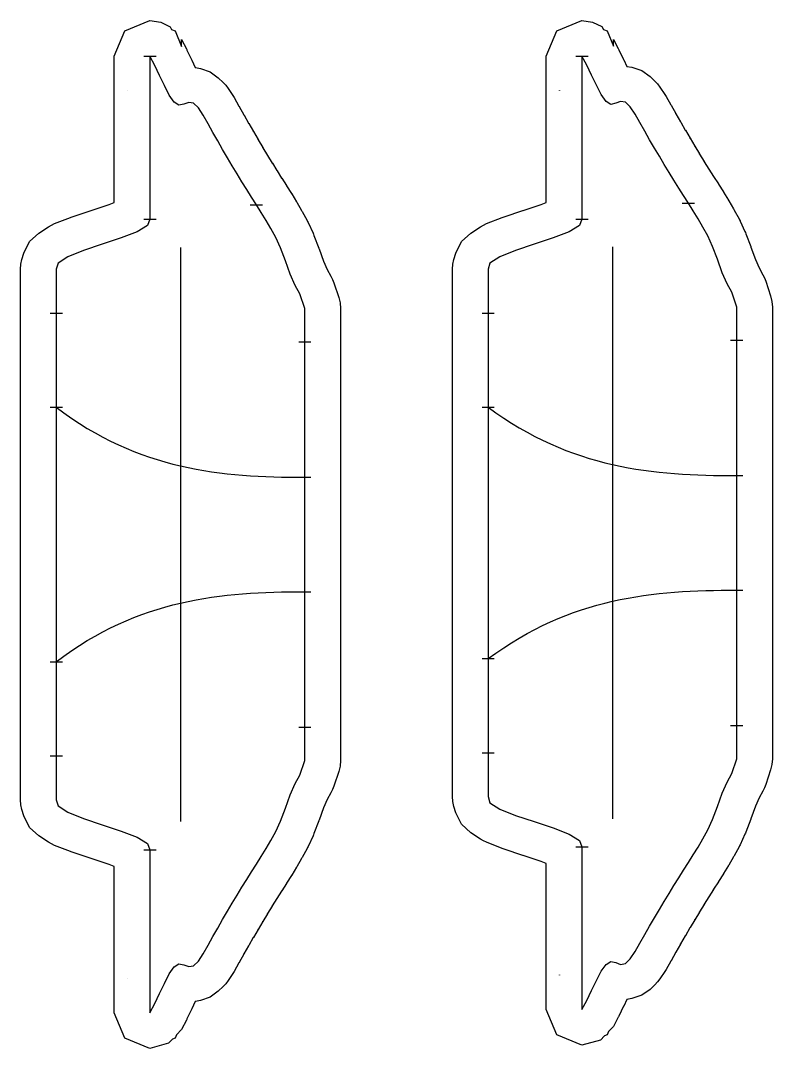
# Model space of a CAD drawing. Header units: millimetres. Extents: x -4 to 1831, y -123 to 4.
# Drawn here: x 120.8 to 194.6, y -97.5 to 3.5 of the extents above; entities that cross this region are included whole.
import ezdxf

# ---------------------------------------------------------------- set-up
doc = ezdxf.new("R2010")
doc.units = ezdxf.units.MM

msp = doc.modelspace()

# ---------------------------------------------------------------- linework, layer by layer
at = {"layer": 'S01_CUT'}
for points in [[(178.491141, -95.811838), (178.359652, -96.12928), (178.08555, -96.242817), (177.711355, -96.640434), (175.884778, -97.154406), (173.409904, -96.12928), (172.384778, -93.654406), (172.384778, -79.29356), (171.874149, -79.094436), (170.105662, -78.507012), (170.101325, -78.506444), (170.098665, -78.505681), (170.099494, -78.504957), (168.257531, -77.889325), (168.16248, -77.856914), (168.070206, -77.821726), (168.070975, -77.821029), (166.526595, -77.205397), (166.221506, -77.067182), (165.933863, -76.90133), (165.934164, -76.901014), (164.973505, -76.285382), (164.059744, -75.43592), (163.498013, -74.308217), (163.498477, -74.306556), (163.3213, -73.690924), (163.21961, -73.217903), (163.184778, -72.722928), (163.184778, -20.931478), (163.219554, -20.436065), (163.320597, -19.962656), (163.3213, -19.963482), (163.498477, -19.34785), (164.060002, -18.218381), (164.973081, -17.368786), (164.973505, -17.369024), (165.934164, -16.753393), (166.221615, -16.587077), (166.525302, -16.448521), (166.526595, -16.449009), (168.070975, -15.833377), (168.162843, -15.79735), (168.256002, -15.76459), (168.257531, -15.765081), (170.099494, -15.149449), (170.101763, -15.147816), (170.104127, -15.146904), (170.105662, -15.147394), (171.874149, -14.55997), (172.384778, -14.360847), (172.384778, 0), (173.409904, 2.474874), (175.884778, 3.5), (176.925842, 3.342567), (177.842048, 2.901994), (177.987066, 2.629204), (178.359652, 2.474874), (178.975154, 0.988921), (178.975053, 1.64323), (179.450053, 0.74994), (179.479408, 0.694959), (179.507293, 0.63926), (179.506869, 0.638317), (179.981869, -0.337697), (179.985508, -0.343589), (179.988572, -0.349693), (179.988143, -0.350656), (180.302462, -1.003317), (180.306641, -1.001734), (180.781641, -1.087495), (181.75246, -1.414494), (182.570955, -1.994825), (182.570951, -1.994831), (183.045951, -2.446276), (183.312705, -2.72953), (183.546875, -3.041017), (183.546669, -3.041373), (184.021669, -3.753646), (184.083718, -3.849258), (184.142409, -3.947027), (184.142089, -3.947644), (184.617089, -4.771698), (184.626897, -4.787753), (184.636207, -4.804027), (184.63587, -4.804692), (185.103802, -5.637226), (185.102817, -5.635553), (185.10686, -5.642668), (185.11087, -5.649802), (185.111204, -5.650312), (185.568892, -6.455779), (185.565109, -6.449311), (185.571504, -6.460375), (185.577817, -6.471486), (185.579277, -6.473826), (186.031513, -7.256339), (186.028761, -7.251721), (186.034466, -7.261449), (186.040109, -7.271213), (186.041122, -7.272796), (186.495522, -8.047487), (186.493363, -8.043924), (186.498587, -8.052713), (186.503761, -8.061533), (186.504533, -8.062715), (186.959656, -8.828353), (186.956132, -8.822582), (186.962282, -8.83277), (186.968363, -8.842999), (186.969709, -8.845074), (187.422507, -9.595139), (187.4168, -9.585895), (187.424012, -9.597632), (187.431132, -9.609426), (187.433552, -9.613158), (187.883255, -10.345013), (187.87784, -10.336393), (187.884863, -10.34763), (187.8918, -10.358919), (187.894071, -10.362365), (188.344356, -11.082879), (188.340059, -11.076158), (188.346484, -11.086285), (188.35284, -11.096455), (188.354553, -11.099001), (188.807877, -11.813437), (188.806529, -11.81138), (188.810809, -11.818058), (188.815059, -11.824755), (188.815521, -11.82541), (189.281529, -12.552531), (189.290314, -12.56558), (189.29874, -12.578796), (189.298486, -12.579254), (189.773486, -13.335369), (189.784706, -13.35255), (189.795503, -13.36993), (189.795229, -13.370436), (190.270229, -14.146719), (190.285314, -14.170705), (190.299855, -14.194955), (190.299553, -14.195529), (190.774553, -15.000958), (190.805774, -15.053893), (190.835678, -15.107539), (190.835318, -15.108271), (191.310318, -15.982712), (191.364332, -16.084705), (191.414527, -16.188736), (191.414079, -16.189783), (191.889079, -17.221619), (191.938817, -17.332799), (191.984095, -17.446047), (191.983601, -17.44742), (192.458601, -18.703761), (192.46944, -18.730404), (192.479352, -18.75728), (192.478857, -18.758722), (192.914938, -19.973189), (193.270192, -20.789401), (193.653955, -21.465806), (193.810536, -21.774902), (193.9359, -22.100444), (193.935411, -22.101993), (194.410411, -23.549979), (194.540125, -24.081008), (194.584778, -24.640925), (194.584778, -69.013481), (194.540184, -69.573793), (194.411135, -70.105259), (194.410411, -70.104427), (193.935411, -71.552413), (193.810375, -71.8797), (193.654401, -72.189045), (193.653955, -72.1886), (193.270192, -72.865005), (192.914938, -73.681217), (192.478857, -74.895684), (192.4693, -74.924373), (192.459313, -74.95144), (192.458601, -74.950645), (191.983601, -76.206986), (191.938682, -76.321877), (191.889703, -76.433452), (191.889079, -76.432787), (191.414079, -77.464623), (191.36422, -77.569863), (191.310807, -77.672189), (191.310318, -77.671694), (190.835318, -78.546135), (190.805692, -78.600625), (190.774958, -78.653848), (190.774553, -78.653448), (190.299553, -79.458877), (190.285249, -79.483796), (190.270596, -79.508043), (190.270229, -79.507687), (189.795229, -80.28397), (189.784648, -80.30194), (189.773825, -80.319362), (189.773486, -80.319037), (189.298486, -81.075152), (189.290261, -81.088903), (189.281846, -81.102177), (189.281529, -81.101875), (188.813599, -81.831995), (188.815059, -81.829651), (188.810809, -81.836348), (188.806529, -81.843026), (188.806074, -81.84381), (188.347884, -82.565915), (188.35284, -82.557951), (188.346484, -82.568121), (188.340059, -82.578248), (188.338182, -82.581406), (187.885486, -83.305779), (187.8918, -83.295487), (187.884863, -83.306776), (187.87784, -83.318013), (187.87529, -83.322354), (187.424486, -84.056002), (187.431132, -84.04498), (187.424012, -84.056774), (187.4168, -84.068511), (187.414082, -84.073222), (186.9644, -84.818128), (186.968363, -84.811407), (186.962282, -84.821636), (186.956132, -84.831824), (186.954717, -84.834361), (186.501407, -85.59695), (186.503761, -85.592874), (186.498587, -85.601693), (186.493363, -85.610483), (186.492594, -85.611911), (186.03708, -86.388502), (186.040109, -86.383193), (186.034466, -86.392957), (186.028761, -86.402685), (186.027735, -86.404605), (185.573595, -87.190412), (185.577817, -87.18292), (185.571504, -87.194031), (185.565109, -87.205095), (185.56359, -87.207958), (185.109848, -88.006481), (185.11087, -88.004604), (185.10686, -88.011738), (185.102817, -88.018854), (185.102513, -88.019474), (184.63587, -88.849714), (184.626823, -88.866773), (184.617519, -88.883134), (184.617089, -88.882708), (184.142089, -89.706762), (184.083644, -89.805212), (184.021942, -89.901016), (184.021669, -89.90076), (183.546669, -90.613033), (183.312649, -90.924866), (183.045956, -91.208134), (183.045951, -91.20813), (182.570951, -91.659575), (181.752331, -92.240169), (180.783346, -92.567214), (180.781641, -92.566912), (180.306641, -92.652672), (180.301354, -92.653389), (179.988143, -93.30375), (179.985405, -93.311024), (179.982454, -93.317322), (179.981869, -93.316709), (179.506869, -94.292723), (179.479307, -94.349531), (179.450562, -94.404865), (179.450053, -94.404347), (178.975053, -95.297636), (178.491141, -95.811838)], [(173.687218, -3.400004), (173.684537, -3.394436), (173.681254, -3.387691), (173.67861, -3.383383), (173.687218, -3.400004)], [(185.103802, -5.637226), (185.10686, -5.642668), (185.111204, -5.650312), (185.114126, -5.654777), (185.103802, -5.637226)], [(185.114126, -5.654777), (185.11526, -5.656509), (185.119201, -5.663403), (185.114126, -5.654777)], [(185.568892, -6.455779), (185.571504, -6.460375), (185.579277, -6.473826), (185.581968, -6.478138), (185.568892, -6.455779)], [(185.581968, -6.478138), (185.584492, -6.482183), (185.590704, -6.493077), (185.581968, -6.478138)], [(186.031513, -7.256339), (186.034466, -7.261449), (186.041122, -7.272796), (186.04407, -7.277404), (186.031513, -7.256339)], [(186.04407, -7.277404), (186.046103, -7.280581), (186.05166, -7.290136), (186.04407, -7.277404)], [(186.495522, -8.047487), (186.498587, -8.052713), (186.504533, -8.062715), (186.507537, -8.067313), (186.495522, -8.047487)], [(186.507537, -8.067313), (186.509274, -8.069973), (186.514372, -8.078592), (186.507537, -8.067313)], [(186.959656, -8.828353), (186.962282, -8.83277), (186.969709, -8.845074), (186.972391, -8.849204), (186.959656, -8.828353)], [(186.972391, -8.849204), (186.974768, -8.852866), (186.980763, -8.862911), (186.972391, -8.849204)], [(187.422507, -9.595139), (187.424012, -9.597632), (187.433552, -9.613158), (187.435201, -9.615701), (187.422507, -9.595139)], [(187.435201, -9.615701), (187.438557, -9.620876), (187.445576, -9.632506), (187.435201, -9.615701)], [(187.883255, -10.345013), (187.884863, -10.34763), (187.894071, -10.362365), (187.895819, -10.365016), (187.883255, -10.345013)], [(187.895819, -10.365016), (187.899029, -10.369884), (187.905872, -10.381021), (187.895819, -10.365016)], [(188.344356, -11.082879), (188.346484, -11.086285), (188.354553, -11.099001), (188.356786, -11.10232), (188.344356, -11.082879)], [(188.356786, -11.10232), (188.359476, -11.106319), (188.365752, -11.116344), (188.356786, -11.10232)], [(188.807877, -11.813437), (188.810809, -11.818058), (188.815521, -11.82541), (188.818306, -11.829354), (188.807877, -11.813437)], [(188.818306, -11.829354), (188.819582, -11.83116), (188.823781, -11.83771), (188.818306, -11.829354)], [(188.336864, -82.583624), (188.333834, -82.588722), (188.327449, -82.598753), (188.336864, -82.583624)], [(188.347884, -82.565915), (188.346484, -82.568121), (188.338182, -82.581406), (188.336864, -82.583624), (188.347884, -82.565915)], [(188.803784, -81.847757), (188.802456, -81.850047), (188.798245, -81.856652), (188.803784, -81.847757)], [(188.813599, -81.831995), (188.810809, -81.836348), (188.806074, -81.84381), (188.803784, -81.847757), (188.813599, -81.831995)], [(187.874677, -83.323399), (187.871025, -83.329616), (187.864036, -83.340744), (187.874677, -83.323399)], [(187.885486, -83.305779), (187.884863, -83.306776), (187.87529, -83.322354), (187.874677, -83.323399), (187.885486, -83.305779)], [(187.413612, -84.074038), (187.409805, -84.080639), (187.402626, -84.092259), (187.413612, -84.074038)], [(187.424486, -84.056002), (187.424012, -84.056774), (187.414082, -84.073222), (187.413612, -84.074038), (187.424486, -84.056002)], [(186.490205, -85.616351), (186.488391, -85.619722), (186.483245, -85.628405), (186.490205, -85.616351)], [(186.501407, -85.59695), (186.498587, -85.601693), (186.492594, -85.611911), (186.490205, -85.616351), (186.501407, -85.59695)], [(186.952806, -84.837791), (186.950218, -84.842434), (186.944127, -84.852512), (186.952806, -84.837791)], [(186.9644, -84.818128), (186.962282, -84.821636), (186.954717, -84.834361), (186.952806, -84.837791), (186.9644, -84.818128)], [(186.025462, -86.408859), (186.023314, -86.41288), (186.017683, -86.422491), (186.025462, -86.408859)], [(186.03708, -86.388502), (186.034466, -86.392957), (186.027735, -86.404605), (186.025462, -86.408859), (186.03708, -86.388502)], [(185.561692, -87.211533), (185.558978, -87.216647), (185.552649, -87.227581), (185.561692, -87.211533)], [(185.573595, -87.190412), (185.571504, -87.194031), (185.56359, -87.207958), (185.561692, -87.211533), (185.573595, -87.190412)], [(185.100154, -88.024276), (185.099064, -88.026494), (185.095131, -88.033496), (185.100154, -88.024276)], [(185.109848, -88.006481), (185.10686, -88.011738), (185.102513, -88.019474), (185.100154, -88.024276), (185.109848, -88.006481)], [(173.681868, -90.265453), (173.684537, -90.25997), (173.687814, -90.253166), (173.689781, -90.248018), (173.681868, -90.265453)]]:
    msp.add_lwpolyline(points, close=True, dxfattribs=at)
at = {"layer": 'S01_FOLD'}
for points in [[(166.684778, -34.475375), (167.447278, -35.027858), (168.209778, -35.549604), (168.972278, -36.041479), (169.734778, -36.504348), (170.497278, -36.939076), (171.259778, -37.346529), (172.022278, -37.727573), (172.784778, -38.083072), (173.547278, -38.413894), (174.309778, -38.720902), (175.072278, -39.004963), (175.834778, -39.266942), (176.597278, -39.507705), (177.359778, -39.728117), (178.122278, -39.929043), (178.884778, -40.11135), (179.647278, -40.275902), (180.409778, -40.423565), (181.172278, -40.555205), (181.934778, -40.671687), (182.697278, -40.773876), (183.459778, -40.862639), (184.222278, -40.938841), (184.984778, -41.003346), (185.747278, -41.057022), (186.509778, -41.100732), (187.272278, -41.135344), (188.034778, -41.161721), (188.797278, -41.18073), (189.559778, -41.193237), (190.322278, -41.200106), (191.084778, -41.202203)], [(166.684778, -59.179031), (167.447278, -58.626548), (168.209778, -58.104802), (168.972278, -57.612927), (169.734778, -57.150059), (170.497278, -56.71533), (171.259778, -56.307877), (172.022278, -55.926833), (172.784778, -55.571334), (173.547278, -55.240512), (174.309778, -54.933504), (175.072278, -54.649443), (175.834778, -54.387464), (176.597278, -54.146701), (177.359778, -53.926289), (178.122278, -53.725363), (178.884778, -53.543057), (179.647278, -53.378504), (180.409778, -53.230841), (181.172278, -53.099201), (181.934778, -52.982719), (182.697278, -52.88053), (183.459778, -52.791767), (184.222278, -52.715565), (184.984778, -52.65106), (185.747278, -52.597384), (186.509778, -52.553674), (187.272278, -52.519063), (188.034778, -52.492685), (188.797278, -52.473676), (189.559778, -52.46117), (190.322278, -52.4543), (191.084778, -52.452203)]]:
    msp.add_lwpolyline(points, dxfattribs=at)
at = {"layer": 'S01_GRAIN'}
msp.add_lwpolyline([(178.884778, -18.730881), (178.884778, -74.923525)], dxfattribs=at)
at = {"layer": 'S01_NOTCH'}
for points in [[(175.284778, 0), (176.484778, 0)], [(185.734778, -14.44109), (186.934778, -14.44109)], [(175.284778, -16.006424), (176.484778, -16.006424)], [(166.084778, -25.2409), (167.284778, -25.2409)], [(190.484778, -27.894034), (191.684778, -27.894034)], [(190.484778, -27.894034), (191.684778, -27.894034)], [(166.084778, -34.475375), (167.284778, -34.475375)], [(190.484778, -41.202203), (191.684778, -41.202203)], [(190.484778, -52.452203), (191.684778, -52.452203)], [(166.084778, -59.179031), (167.284778, -59.179031)], [(190.484778, -65.760373), (191.684778, -65.760373)], [(190.484778, -65.760373), (191.684778, -65.760373)], [(190.484778, -65.760373), (191.684778, -65.760373)], [(166.084778, -68.413507), (167.284778, -68.413507)], [(175.284778, -77.647982), (176.484778, -77.647982)]]:
    msp.add_lwpolyline(points, dxfattribs=at)
at = {"layer": 'S01_STITCH'}
msp.add_lwpolyline([(175.884778, -3.69379), (175.884778, -4.309422), (175.884778, -4.925054), (175.884778, -5.540685), (175.884778, -6.156317), (175.884778, -6.771949), (175.884778, -7.38758), (175.884778, -8.003212), (175.884778, -8.618844), (175.884778, -9.234475), (175.884778, -9.850107), (175.884778, -10.465739), (175.884778, -11.081371), (175.884778, -11.697002), (175.884778, -12.312634), (175.884778, -12.928266), (175.884778, -13.543897), (175.884778, -14.159529), (175.884778, -14.775161), (175.884778, -15.390792), (175.884778, -16.006424), (175.658969, -16.622056), (174.641082, -17.237687), (173.062366, -17.853319), (171.208957, -18.468951), (169.366994, -19.084583), (167.822614, -19.700214), (166.861955, -20.315846), (166.684778, -20.931478), (166.684778, -21.547109), (166.684778, -22.162741), (166.684778, -22.778373), (166.684778, -23.394004), (166.684778, -24.009636), (166.684778, -24.625268), (166.684778, -25.2409), (166.684778, -25.856531), (166.684778, -26.472163), (166.684778, -27.087795), (166.684778, -27.703426), (166.684778, -28.319058), (166.684778, -28.93469), (166.684778, -29.550321), (166.684778, -30.165953), (166.684778, -30.781585), (166.684778, -31.397216), (166.684778, -32.012848), (166.684778, -32.62848), (166.684778, -33.244112), (166.684778, -33.859743), (166.684778, -34.475375), (166.684778, -36.534013), (166.684778, -38.592651), (166.684778, -40.651289), (166.684778, -42.709927), (166.684778, -44.768565), (166.684778, -46.827203), (166.684778, -48.885841), (166.684778, -50.944479), (166.684778, -53.003117), (166.684778, -55.061755), (166.684778, -57.120393), (166.684778, -59.179031), (166.684778, -59.794663), (166.684778, -60.410295), (166.684778, -61.025926), (166.684778, -61.641558), (166.684778, -62.25719), (166.684778, -62.872821), (166.684778, -63.488453), (166.684778, -64.104085), (166.684778, -64.719716), (166.684778, -65.335348), (166.684778, -65.95098), (166.684778, -66.566612), (166.684778, -67.182243), (166.684778, -67.797875), (166.684778, -68.413507), (166.684778, -69.029138), (166.684778, -69.64477), (166.684778, -70.260402), (166.684778, -70.876033), (166.684778, -71.491665), (166.684778, -72.107297), (166.684778, -72.722928), (166.861955, -73.33856), (167.822614, -73.954192), (169.366994, -74.569824), (171.208957, -75.185455), (173.062366, -75.801087), (174.641082, -76.416719), (175.658969, -77.03235), (175.884778, -77.647982), (175.884778, -78.263614), (175.884778, -78.879245), (175.884778, -79.494877), (175.884778, -80.110509), (175.884778, -80.726141), (175.884778, -81.341772), (175.884778, -81.957404), (175.884778, -82.573036), (175.884778, -83.188667), (175.884778, -83.804299), (175.884778, -84.419931), (175.884778, -85.035562), (175.884778, -85.651194), (175.884778, -86.266826), (175.884778, -86.882457), (175.884778, -87.498089), (175.884778, -88.113721), (175.884778, -88.729353), (175.884778, -89.344984), (175.884778, -89.960616), (175.884778, -90.576248), (175.884778, -91.191879), (175.884778, -91.807511), (175.884778, -92.423143), (175.884778, -93.038774), (175.884778, -93.654406), (176.359778, -92.761117), (176.834778, -91.785103), (177.309778, -90.798798), (177.784778, -89.889827), (178.259778, -89.206222), (178.734778, -88.924853), (179.209778, -89.028456), (179.684778, -89.208359), (180.159778, -89.122599), (180.634778, -88.671154), (181.109778, -87.958881), (181.584778, -87.134827), (182.059778, -86.289717), (182.534778, -85.453783), (183.009778, -84.631881), (183.484778, -83.82207), (183.959778, -83.022994), (184.434778, -82.23615), (184.909778, -81.463125), (185.384778, -80.703063), (185.859778, -79.954466), (186.334778, -79.213316), (186.809778, -78.457201), (187.284778, -77.680918), (187.759778, -76.87549), (188.234778, -76.001049), (188.709778, -74.969213), (189.184778, -73.712871), (189.659778, -72.390018), (190.134778, -71.298683), (190.609778, -70.461467), (191.084778, -69.013481), (191.084778, -68.717744), (191.084778, -68.422006), (191.084778, -68.126269), (191.084778, -67.830532), (191.084778, -67.534795), (191.084778, -67.239058), (191.084778, -66.943321), (191.084778, -66.647584), (191.084778, -66.351847), (191.084778, -66.05611), (191.084778, -65.760373), (191.084778, -65.464635), (191.084778, -65.168898), (191.084778, -64.873161), (191.084778, -64.577424), (191.084778, -64.281687), (191.084778, -63.98595), (191.084778, -63.690213), (191.084778, -63.394476), (191.084778, -63.098739), (191.084778, -62.803002), (191.084778, -62.507264), (191.084778, -62.211527), (191.084778, -61.91579), (191.084778, -61.620053), (191.084778, -61.324316), (191.084778, -61.028579), (191.084778, -60.732842), (191.084778, -60.437105), (191.084778, -60.141368), (191.084778, -59.845631), (191.084778, -59.549893), (191.084778, -59.254156), (191.084778, -58.958419), (191.084778, -58.662682), (191.084778, -58.366945), (191.084778, -58.071208), (191.084778, -57.775471), (191.084778, -57.479734), (191.084778, -57.183997), (191.084778, -56.88826), (191.084778, -56.592522), (191.084778, -56.296785), (191.084778, -56.001048), (191.084778, -55.705311), (191.084778, -55.409574), (191.084778, -55.113837), (191.084778, -54.8181), (191.084778, -54.522363), (191.084778, -54.226626), (191.084778, -53.930889), (191.084778, -53.635151), (191.084778, -53.339414), (191.084778, -53.043677), (191.084778, -52.74794), (191.084778, -52.452203), (191.084778, -51.514703), (191.084778, -50.577203), (191.084778, -49.639703), (191.084778, -48.702203), (191.084778, -47.764703), (191.084778, -46.827203), (191.084778, -45.889703), (191.084778, -44.952203), (191.084778, -44.014703), (191.084778, -43.077203), (191.084778, -42.139703), (191.084778, -41.202203), (191.084778, -40.906466), (191.084778, -40.610729), (191.084778, -40.314992), (191.084778, -40.019255), (191.084778, -39.723518), (191.084778, -39.42778), (191.084778, -39.132043), (191.084778, -38.836306), (191.084778, -38.540569), (191.084778, -38.244832), (191.084778, -37.949095), (191.084778, -37.653358), (191.084778, -37.357621), (191.084778, -37.061884), (191.084778, -36.766147), (191.084778, -36.470409), (191.084778, -36.174672), (191.084778, -35.878935), (191.084778, -35.583198), (191.084778, -35.287461), (191.084778, -34.991724), (191.084778, -34.695987), (191.084778, -34.40025), (191.084778, -34.104513), (191.084778, -33.808776), (191.084778, -33.513038), (191.084778, -33.217301), (191.084778, -32.921564), (191.084778, -32.625827), (191.084778, -32.33009), (191.084778, -32.034353), (191.084778, -31.738616), (191.084778, -31.442879), (191.084778, -31.147142), (191.084778, -30.851405), (191.084778, -30.555667), (191.084778, -30.25993), (191.084778, -29.964193), (191.084778, -29.668456), (191.084778, -29.372719), (191.084778, -29.076982), (191.084778, -28.781245), (191.084778, -28.485508), (191.084778, -28.189771), (191.084778, -27.894034), (191.084778, -27.598296), (191.084778, -27.302559), (191.084778, -27.006822), (191.084778, -26.711085), (191.084778, -26.415348), (191.084778, -26.119611), (191.084778, -25.823874), (191.084778, -25.528137), (191.084778, -25.2324), (191.084778, -24.936663), (191.084778, -24.640925), (190.609778, -23.192939), (190.134778, -22.355723), (189.659778, -21.264388), (189.184778, -19.941535), (188.709778, -18.685193), (188.234778, -17.653357), (187.759778, -16.778916), (187.284778, -15.973488), (186.809778, -15.197205), (186.334778, -14.44109), (185.859778, -13.69994), (185.384778, -12.951343), (184.909778, -12.191281), (184.434778, -11.418256), (183.959778, -10.631412), (183.484778, -9.832336), (183.009778, -9.022525), (182.534778, -8.200623), (182.059778, -7.364689), (181.584778, -6.519579), (181.109778, -5.695525), (180.634778, -4.983253), (180.159778, -4.531807), (179.684778, -4.446047), (179.209778, -4.62595), (178.734778, -4.729553), (178.259778, -4.448184), (177.784778, -3.764579), (177.309778, -2.855608), (176.834778, -1.869303), (176.359778, -0.89329), (175.884778, 0), (175.884778, -0.615632), (175.884778, -1.231263), (175.884778, -1.846895), (175.884778, -2.462527), (175.884778, -3.078158)], close=True, dxfattribs=at)
at = {"layer": 'S02_CUT'}
for points in [[(136.09389, -96.116375), (135.959652, -96.440453), (135.686334, -96.553665), (135.320968, -96.945689), (133.484778, -97.46558), (131.009904, -96.440453), (129.984778, -93.96558), (129.984778, -79.604733), (129.474149, -79.40561), (127.705662, -78.818186), (127.701325, -78.817618), (127.698665, -78.816855), (127.699494, -78.81613), (125.857531, -78.200499), (125.76248, -78.168087), (125.670206, -78.132899), (125.670975, -78.132202), (124.126595, -77.516571), (123.821506, -77.378355), (123.533863, -77.212504), (123.534164, -77.212187), (122.573505, -76.596555), (121.659744, -75.747094), (121.098013, -74.61939), (121.098477, -74.61773), (120.9213, -74.002098), (120.81961, -73.529076), (120.784778, -73.034102), (120.784778, -20.931478), (120.819554, -20.436065), (120.920597, -19.962656), (120.9213, -19.963482), (121.098477, -19.34785), (121.660002, -18.218381), (122.573081, -17.368786), (122.573505, -17.369024), (123.534164, -16.753393), (123.821615, -16.587077), (124.125302, -16.448521), (124.126595, -16.449009), (125.670975, -15.833377), (125.762843, -15.79735), (125.856002, -15.76459), (125.857531, -15.765081), (127.699494, -15.149449), (127.701763, -15.147816), (127.704127, -15.146904), (127.705662, -15.147394), (129.474149, -14.55997), (129.984778, -14.360847), (129.984778, 0), (131.009904, 2.474874), (133.484778, 3.5), (134.547927, 3.335615), (135.479456, 2.876361), (135.61482, 2.617708), (135.959652, 2.474874), (136.585741, 0.963361), (136.585635, 1.623172), (137.060635, 0.715748), (137.088703, 0.662462), (137.115349, 0.608498), (137.114919, 0.607529), (137.589919, -0.381736), (137.593214, -0.386969), (137.595927, -0.392413), (137.595493, -0.3934), (137.936809, -1.111027), (137.961644, -1.102068), (138.436644, -1.195696), (139.388952, -1.531272), (140.190964, -2.111814), (140.190962, -2.111817), (140.665962, -2.570475), (140.926355, -2.85086), (141.155091, -3.158396), (141.154877, -3.158768), (141.629877, -3.877627), (141.690506, -3.971831), (141.747864, -4.068117), (141.747539, -4.068748), (142.222539, -4.898789), (142.231956, -4.914254), (142.240873, -4.929936), (142.240532, -4.930614), (142.708236, -5.768078), (142.707121, -5.766169), (142.711345, -5.773645), (142.715532, -5.781142), (142.715912, -5.781729), (143.173147, -6.591093), (143.169113, -6.584153), (143.17566, -6.595541), (143.182121, -6.606979), (143.183696, -6.609519), (143.635417, -7.395292), (143.632443, -7.390273), (143.638312, -7.400327), (143.644113, -7.410419), (143.645219, -7.41216), (144.099069, -8.18962), (144.096712, -8.185709), (144.102105, -8.19482), (144.107443, -8.203964), (144.108294, -8.205276), (144.562945, -8.973397), (144.559166, -8.96718), (144.565476, -8.977672), (144.571712, -8.988208), (144.573173, -8.990471), (145.025568, -9.742723), (145.019536, -9.732913), (145.026899, -9.744937), (145.034166, -9.757021), (145.036762, -9.761041), (145.48601, -10.494613), (145.480275, -10.48545), (145.48745, -10.496965), (145.494536, -10.508535), (145.496977, -10.512254), (145.94677, -11.23409), (145.942189, -11.226902), (145.948769, -11.237297), (145.955275, -11.247739), (145.957125, -11.250501), (146.409837, -11.965768), (146.408345, -11.963483), (146.412783, -11.970423), (146.417189, -11.977384), (146.417705, -11.978118), (146.883345, -12.706205), (146.891935, -12.71897), (146.900166, -12.731901), (146.899911, -12.732363), (147.374911, -13.489764), (147.385958, -13.506691), (147.396582, -13.523816), (147.396307, -13.524324), (147.871307, -14.301638), (147.88624, -14.325399), (147.90063, -14.349423), (147.900327, -14.349999), (148.375327, -15.156229), (148.406399, -15.208955), (148.436161, -15.262385), (148.435801, -15.263118), (148.910801, -16.138163), (148.964684, -16.239967), (149.01476, -16.343802), (149.014311, -16.34485), (149.489311, -17.377118), (149.538976, -17.488172), (149.584189, -17.60129), (149.583696, -17.602663), (150.058696, -18.859294), (150.069512, -18.885882), (150.079402, -18.912701), (150.078907, -18.914144), (150.514986, -20.128765), (150.87023, -20.945023), (151.253984, -21.62144), (151.410549, -21.930513), (151.535901, -22.256029), (151.535412, -22.257578), (152.010412, -23.705569), (152.140126, -24.236597), (152.184778, -24.796512), (152.184778, -69.169067), (152.140184, -69.729378), (152.011136, -70.260842), (152.010412, -70.260011), (151.535412, -71.708002), (151.410388, -72.035262), (151.25443, -72.344584), (151.253984, -72.34414), (150.87023, -73.020556), (150.514986, -73.836815), (150.078907, -75.051435), (150.069372, -75.080069), (150.059408, -75.107081), (150.058696, -75.106286), (149.583696, -76.362917), (149.538841, -76.477678), (149.489936, -76.589127), (149.489311, -76.588462), (149.014311, -77.620729), (148.964572, -77.725775), (148.91129, -77.827913), (148.910801, -77.827417), (148.435801, -78.702462), (148.406317, -78.756738), (148.375734, -78.809751), (148.375327, -78.80935), (147.900327, -79.615581), (147.886174, -79.640276), (147.871675, -79.664299), (147.871307, -79.663942), (147.396307, -80.441255), (147.385899, -80.458973), (147.375251, -80.476143), (147.374911, -80.475816), (146.899911, -81.233217), (146.891881, -81.246687), (146.883663, -81.259679), (146.883345, -81.259375), (146.415565, -81.990807), (146.417189, -81.988196), (146.412783, -81.995157), (146.408345, -82.002097), (146.407833, -82.002978), (145.949973, -82.72638), (145.955275, -82.717841), (145.948769, -82.728282), (145.942189, -82.738678), (145.940147, -82.742119), (145.487828, -83.468009), (145.494536, -83.457045), (145.48745, -83.468615), (145.480275, -83.48013), (145.477515, -83.484838), (145.027123, -84.220278), (145.034166, -84.208559), (145.026899, -84.220642), (145.019536, -84.232667), (145.016602, -84.237766), (144.56745, -84.984625), (144.571712, -84.977372), (144.565476, -84.987908), (144.559166, -84.9984), (144.557623, -85.001175), (144.104864, -85.766098), (144.107443, -85.761616), (144.102105, -85.77076), (144.096712, -85.779871), (144.095859, -85.781459), (143.64083, -86.560939), (143.644113, -86.555161), (143.638312, -86.565253), (143.632443, -86.575306), (143.631316, -86.577422), (143.177608, -87.366649), (143.182121, -87.358601), (143.17566, -87.370038), (143.169113, -87.381426), (143.167467, -87.384542), (142.714369, -88.186581), (142.715532, -88.184438), (142.711345, -88.191935), (142.707121, -88.199411), (142.706771, -88.200124), (142.240532, -89.034966), (142.23188, -89.051449), (142.222977, -89.067225), (142.222539, -89.066791), (141.747539, -89.896832), (141.690431, -89.993816), (141.630161, -90.08822), (141.629877, -90.087953), (141.154877, -90.806812), (140.926296, -91.114709), (140.665964, -91.395107), (140.665962, -91.395104), (140.190962, -91.853763), (139.388836, -92.434568), (138.438375, -92.770219), (138.436644, -92.769883), (137.961644, -92.863511), (137.930344, -92.868145), (137.595493, -93.57218), (137.59311, -93.578826), (137.590514, -93.584469), (137.589919, -93.583843), (137.114919, -94.573109), (137.0886, -94.628216), (137.061158, -94.681864), (137.060635, -94.681327), (136.585635, -95.588752), (136.09389, -96.116375)], [(131.279304, -3.411), (131.27684, -3.405818), (131.27395, -3.3998), (131.271488, -3.395871), (131.279304, -3.411)], [(142.708236, -5.768078), (142.711345, -5.773645), (142.715912, -5.781729), (142.718892, -5.786332), (142.708236, -5.768078)], [(142.718892, -5.786332), (142.720103, -5.788204), (142.724218, -5.795456), (142.718892, -5.786332)], [(143.173147, -6.591093), (143.17566, -6.595541), (143.183696, -6.609519), (143.186305, -6.613731), (143.173147, -6.591093)], [(143.186305, -6.613731), (143.188948, -6.617995), (143.195303, -6.629211), (143.186305, -6.613731)], [(143.635417, -7.395292), (143.638312, -7.400327), (143.645219, -7.41216), (143.648129, -7.41674), (143.635417, -7.395292)], [(143.648129, -7.41674), (143.650269, -7.420109), (143.655982, -7.429989), (143.648129, -7.41674)], [(144.099069, -8.18962), (144.102105, -8.19482), (144.108294, -8.205276), (144.111287, -8.209891), (144.099069, -8.18962)], [(144.111287, -8.209891), (144.113124, -8.212723), (144.118383, -8.221663), (144.111287, -8.209891)], [(144.562945, -8.973397), (144.565476, -8.977672), (144.573173, -8.990471), (144.575779, -8.994508), (144.562945, -8.973397)], [(144.575779, -8.994508), (144.578276, -8.998376), (144.584422, -9.008726), (144.575779, -8.994508)], [(145.025568, -9.742723), (145.026899, -9.744937), (145.036762, -9.761041), (145.038236, -9.763325), (145.025568, -9.742723)], [(145.038236, -9.763325), (145.041741, -9.768755), (145.048903, -9.780673), (145.038236, -9.763325)], [(145.48601, -10.494613), (145.48745, -10.496965), (145.496977, -10.512254), (145.498559, -10.514664), (145.48601, -10.494613)], [(145.498559, -10.514664), (145.501915, -10.519777), (145.508904, -10.531193), (145.498559, -10.514664)], [(145.94677, -11.23409), (145.948769, -11.237297), (145.957125, -11.250501), (145.959241, -11.253659), (145.94677, -11.23409)], [(145.959241, -11.253659), (145.962063, -11.25787), (145.968486, -11.268166), (145.959241, -11.253659)], [(146.409837, -11.965768), (146.412783, -11.970423), (146.417705, -11.978118), (146.420517, -11.982124), (146.409837, -11.965768)], [(146.420517, -11.982124), (146.42187, -11.98405), (146.426224, -11.990863), (146.420517, -11.982124)], [(145.938999, -82.744052), (145.935811, -82.749424), (145.92927, -82.759721), (145.938999, -82.744052)], [(145.949973, -82.72638), (145.948769, -82.728282), (145.940147, -82.742119), (145.938999, -82.744052), (145.949973, -82.72638)], [(146.405531, -82.00694), (146.404113, -82.009383), (146.399742, -82.016249), (146.405531, -82.00694)], [(146.415565, -81.990807), (146.412783, -81.995157), (146.407833, -82.002978), (146.405531, -82.00694), (146.415565, -81.990807)], [(145.477138, -83.485481), (145.473308, -83.492014), (145.466164, -83.503417), (145.477138, -83.485481)], [(145.487828, -83.468009), (145.48745, -83.468615), (145.477515, -83.484838), (145.477138, -83.485481), (145.487828, -83.468009)], [(145.016377, -84.238156), (145.01239, -84.245085), (145.005058, -84.256989), (145.016377, -84.238156)], [(145.027123, -84.220278), (145.026899, -84.220642), (145.016602, -84.237766), (145.016377, -84.238156), (145.027123, -84.220278)], [(144.093501, -85.78585), (144.091574, -85.789438), (144.086258, -85.798439), (144.093501, -85.78585)], [(144.104864, -85.766098), (144.102105, -85.77076), (144.095859, -85.781459), (144.093501, -85.78585), (144.104864, -85.766098)], [(144.555822, -85.004413), (144.553095, -85.009318), (144.546842, -85.019697), (144.555822, -85.004413)], [(144.56745, -84.984625), (144.565476, -84.987908), (144.557623, -85.001175), (144.555822, -85.004413), (144.56745, -84.984625)], [(143.629106, -86.58157), (143.626835, -86.585834), (143.621039, -86.595767), (143.629106, -86.58157)], [(143.64083, -86.560939), (143.638312, -86.565253), (143.631316, -86.577422), (143.629106, -86.58157), (143.64083, -86.560939)], [(143.165681, -87.387919), (143.162832, -87.393309), (143.156349, -87.404562), (143.165681, -87.387919)], [(143.177608, -87.366649), (143.17566, -87.370038), (143.167467, -87.384542), (143.165681, -87.387919), (143.177608, -87.366649)], [(142.704364, -88.205029), (142.70319, -88.207421), (142.699076, -88.214779), (142.704364, -88.205029)], [(142.714369, -88.186581), (142.711345, -88.191935), (142.706771, -88.200124), (142.704364, -88.205029), (142.714369, -88.186581)], [(131.274381, -90.564882), (131.27684, -90.559762), (131.279723, -90.553699), (131.281491, -90.548841), (131.274381, -90.564882)]]:
    msp.add_lwpolyline(points, close=True, dxfattribs=at)
at = {"layer": 'S02_FOLD'}
for points in [[(124.284778, -34.475375), (125.047278, -35.041993), (125.809778, -35.576991), (126.572278, -36.081263), (127.334778, -36.555703), (128.097278, -37.001205), (128.859778, -37.418662), (129.622278, -37.80897), (130.384778, -38.173021), (131.147278, -38.51171), (131.909778, -38.825931), (132.672278, -39.116578), (133.434778, -39.384544), (134.197278, -39.630724), (134.959778, -39.856012), (135.722278, -40.061302), (136.484778, -40.247488), (137.247278, -40.415463), (138.009778, -40.566123), (138.772278, -40.70036), (139.534778, -40.819069), (140.297278, -40.923143), (141.059778, -41.013478), (141.822278, -41.090966), (142.584778, -41.156502), (143.347278, -41.21098), (144.109778, -41.255293), (144.872278, -41.290337), (145.634778, -41.317004), (146.397278, -41.336189), (147.159778, -41.348785), (147.922278, -41.355688), (148.684778, -41.35779)], [(124.284778, -59.490205), (125.047278, -58.923586), (125.809778, -58.388588), (126.572278, -57.884316), (127.334778, -57.409876), (128.097278, -56.964375), (128.859778, -56.546917), (129.622278, -56.15661), (130.384778, -55.792559), (131.147278, -55.45387), (131.909778, -55.139649), (132.672278, -54.849002), (133.434778, -54.581036), (134.197278, -54.334855), (134.959778, -54.109567), (135.722278, -53.904277), (136.484778, -53.718092), (137.247278, -53.550116), (138.009778, -53.399457), (138.772278, -53.26522), (139.534778, -53.146511), (140.297278, -53.042436), (141.059778, -52.952102), (141.822278, -52.874614), (142.584778, -52.809078), (143.347278, -52.7546), (144.109778, -52.710286), (144.872278, -52.675243), (145.634778, -52.648576), (146.397278, -52.629391), (147.159778, -52.616794), (147.922278, -52.609892), (148.684778, -52.60779)]]:
    msp.add_lwpolyline(points, dxfattribs=at)
at = {"layer": 'S02_GRAIN'}
msp.add_lwpolyline([(136.484778, -18.793116), (136.484778, -75.172464)], dxfattribs=at)
at = {"layer": 'S02_NOTCH'}
for points in [[(132.884778, 0), (134.084778, 0)], [(143.334778, -14.591929), (144.534778, -14.591929)], [(132.884778, -16.006424), (134.084778, -16.006424)], [(123.684778, -25.2409), (124.884778, -25.2409)], [(148.084778, -28.04962), (149.284778, -28.04962)], [(148.084778, -28.04962), (149.284778, -28.04962)], [(123.684778, -34.475375), (124.884778, -34.475375)], [(148.084778, -41.35779), (149.284778, -41.35779)], [(148.084778, -52.60779), (149.284778, -52.60779)], [(123.684778, -59.490205), (124.884778, -59.490205)], [(148.084778, -65.915959), (149.284778, -65.915959)], [(148.084778, -65.915959), (149.284778, -65.915959)], [(148.084778, -65.915959), (149.284778, -65.915959)], [(123.684778, -68.72468), (124.884778, -68.72468)], [(132.884778, -77.959156), (134.084778, -77.959156)]]:
    msp.add_lwpolyline(points, dxfattribs=at)
at = {"layer": 'S02_STITCH'}
msp.add_lwpolyline([(133.484778, -3.69379), (133.484778, -4.309422), (133.484778, -4.925054), (133.484778, -5.540685), (133.484778, -6.156317), (133.484778, -6.771949), (133.484778, -7.38758), (133.484778, -8.003212), (133.484778, -8.618844), (133.484778, -9.234475), (133.484778, -9.850107), (133.484778, -10.465739), (133.484778, -11.081371), (133.484778, -11.697002), (133.484778, -12.312634), (133.484778, -12.928266), (133.484778, -13.543897), (133.484778, -14.159529), (133.484778, -14.775161), (133.484778, -15.390792), (133.484778, -16.006424), (133.258969, -16.622056), (132.241082, -17.237687), (130.662366, -17.853319), (128.808957, -18.468951), (126.966994, -19.084583), (125.422614, -19.700214), (124.461955, -20.315846), (124.284778, -20.931478), (124.284778, -21.547109), (124.284778, -22.162741), (124.284778, -22.778373), (124.284778, -23.394004), (124.284778, -24.009636), (124.284778, -24.625268), (124.284778, -25.2409), (124.284778, -25.856531), (124.284778, -26.472163), (124.284778, -27.087795), (124.284778, -27.703426), (124.284778, -28.319058), (124.284778, -28.93469), (124.284778, -29.550321), (124.284778, -30.165953), (124.284778, -30.781585), (124.284778, -31.397216), (124.284778, -32.012848), (124.284778, -32.62848), (124.284778, -33.244112), (124.284778, -33.859743), (124.284778, -34.475375), (124.284778, -36.559944), (124.284778, -38.644513), (124.284778, -40.729082), (124.284778, -42.813652), (124.284778, -44.898221), (124.284778, -46.98279), (124.284778, -49.067359), (124.284778, -51.151928), (124.284778, -53.236497), (124.284778, -55.321066), (124.284778, -57.405636), (124.284778, -59.490205), (124.284778, -60.105836), (124.284778, -60.721468), (124.284778, -61.3371), (124.284778, -61.952731), (124.284778, -62.568363), (124.284778, -63.183995), (124.284778, -63.799627), (124.284778, -64.415258), (124.284778, -65.03089), (124.284778, -65.646522), (124.284778, -66.262153), (124.284778, -66.877785), (124.284778, -67.493417), (124.284778, -68.109048), (124.284778, -68.72468), (124.284778, -69.340312), (124.284778, -69.955944), (124.284778, -70.571575), (124.284778, -71.187207), (124.284778, -71.802839), (124.284778, -72.41847), (124.284778, -73.034102), (124.461955, -73.649734), (125.422614, -74.265365), (126.966994, -74.880997), (128.808957, -75.496629), (130.662366, -76.11226), (132.241082, -76.727892), (133.258969, -77.343524), (133.484778, -77.959156), (133.484778, -78.574787), (133.484778, -79.190419), (133.484778, -79.806051), (133.484778, -80.421682), (133.484778, -81.037314), (133.484778, -81.652946), (133.484778, -82.268577), (133.484778, -82.884209), (133.484778, -83.499841), (133.484778, -84.115473), (133.484778, -84.731104), (133.484778, -85.346736), (133.484778, -85.962368), (133.484778, -86.577999), (133.484778, -87.193631), (133.484778, -87.809263), (133.484778, -88.424894), (133.484778, -89.040526), (133.484778, -89.656158), (133.484778, -90.271789), (133.484778, -90.887421), (133.484778, -91.503053), (133.484778, -92.118685), (133.484778, -92.734316), (133.484778, -93.349948), (133.484778, -93.96558), (133.959778, -93.058155), (134.434778, -92.068889), (134.909778, -91.070187), (135.384778, -90.149645), (135.859778, -89.455267), (136.334778, -89.163893), (136.809778, -89.258233), (137.284778, -89.429584), (137.759778, -89.335957), (138.234778, -88.877298), (138.709778, -88.15844), (139.184778, -87.328399), (139.659778, -86.477871), (140.134778, -85.637061), (140.609778, -84.810795), (141.084778, -83.997105), (141.559778, -83.194606), (142.034778, -82.404765), (142.509778, -81.629144), (142.984778, -80.866855), (143.459778, -80.116373), (143.934778, -79.373651), (144.409778, -78.616249), (144.884778, -77.838936), (145.359778, -77.032705), (145.834778, -76.157661), (146.309778, -75.125393), (146.784778, -73.868762), (147.259778, -72.545733), (147.734778, -71.454308), (148.209778, -70.617058), (148.684778, -69.169067), (148.684778, -68.87333), (148.684778, -68.577593), (148.684778, -68.281856), (148.684778, -67.986119), (148.684778, -67.690382), (148.684778, -67.394645), (148.684778, -67.098908), (148.684778, -66.803171), (148.684778, -66.507434), (148.684778, -66.211696), (148.684778, -65.915959), (148.684778, -65.620222), (148.684778, -65.324485), (148.684778, -65.028748), (148.684778, -64.733011), (148.684778, -64.437274), (148.684778, -64.141537), (148.684778, -63.8458), (148.684778, -63.550063), (148.684778, -63.254325), (148.684778, -62.958588), (148.684778, -62.662851), (148.684778, -62.367114), (148.684778, -62.071377), (148.684778, -61.77564), (148.684778, -61.479903), (148.684778, -61.184166), (148.684778, -60.888429), (148.684778, -60.592692), (148.684778, -60.296954), (148.684778, -60.001217), (148.684778, -59.70548), (148.684778, -59.409743), (148.684778, -59.114006), (148.684778, -58.818269), (148.684778, -58.522532), (148.684778, -58.226795), (148.684778, -57.931058), (148.684778, -57.635321), (148.684778, -57.339583), (148.684778, -57.043846), (148.684778, -56.748109), (148.684778, -56.452372), (148.684778, -56.156635), (148.684778, -55.860898), (148.684778, -55.565161), (148.684778, -55.269424), (148.684778, -54.973687), (148.684778, -54.67795), (148.684778, -54.382212), (148.684778, -54.086475), (148.684778, -53.790738), (148.684778, -53.495001), (148.684778, -53.199264), (148.684778, -52.903527), (148.684778, -52.60779), (148.684778, -51.67029), (148.684778, -50.73279), (148.684778, -49.79529), (148.684778, -48.85779), (148.684778, -47.92029), (148.684778, -46.98279), (148.684778, -46.04529), (148.684778, -45.10779), (148.684778, -44.17029), (148.684778, -43.23279), (148.684778, -42.29529), (148.684778, -41.35779), (148.684778, -41.062053), (148.684778, -40.766316), (148.684778, -40.470579), (148.684778, -40.174841), (148.684778, -39.879104), (148.684778, -39.583367), (148.684778, -39.28763), (148.684778, -38.991893), (148.684778, -38.696156), (148.684778, -38.400419), (148.684778, -38.104682), (148.684778, -37.808945), (148.684778, -37.513208), (148.684778, -37.21747), (148.684778, -36.921733), (148.684778, -36.625996), (148.684778, -36.330259), (148.684778, -36.034522), (148.684778, -35.738785), (148.684778, -35.443048), (148.684778, -35.147311), (148.684778, -34.851574), (148.684778, -34.555837), (148.684778, -34.260099), (148.684778, -33.964362), (148.684778, -33.668625), (148.684778, -33.372888), (148.684778, -33.077151), (148.684778, -32.781414), (148.684778, -32.485677), (148.684778, -32.18994), (148.684778, -31.894203), (148.684778, -31.598466), (148.684778, -31.302728), (148.684778, -31.006991), (148.684778, -30.711254), (148.684778, -30.415517), (148.684778, -30.11978), (148.684778, -29.824043), (148.684778, -29.528306), (148.684778, -29.232569), (148.684778, -28.936832), (148.684778, -28.641095), (148.684778, -28.345357), (148.684778, -28.04962), (148.684778, -27.753883), (148.684778, -27.458146), (148.684778, -27.162409), (148.684778, -26.866672), (148.684778, -26.570935), (148.684778, -26.275198), (148.684778, -25.979461), (148.684778, -25.683724), (148.684778, -25.387986), (148.684778, -25.092249), (148.684778, -24.796512), (148.209778, -23.348521), (147.734778, -22.511272), (147.259778, -21.419847), (146.784778, -20.096818), (146.309778, -18.840186), (145.834778, -17.807919), (145.359778, -16.932874), (144.884778, -16.126644), (144.409778, -15.34933), (143.934778, -14.591929), (143.459778, -13.849207), (142.984778, -13.098725), (142.509778, -12.336436), (142.034778, -11.560814), (141.559778, -10.770974), (141.084778, -9.968475), (140.609778, -9.154784), (140.134778, -8.328519), (139.659778, -7.487709), (139.184778, -6.637181), (138.709778, -5.80714), (138.234778, -5.088281), (137.759778, -4.629623), (137.284778, -4.535995), (136.809778, -4.707347), (136.334778, -4.801687), (135.859778, -4.510313), (135.384778, -3.815934), (134.909778, -2.895392), (134.434778, -1.89669), (133.959778, -0.907425), (133.484778, 0), (133.484778, -0.615632), (133.484778, -1.231263), (133.484778, -1.846895), (133.484778, -2.462527), (133.484778, -3.078158)], close=True, dxfattribs=at)

doc.saveas('drawing.dxf')
